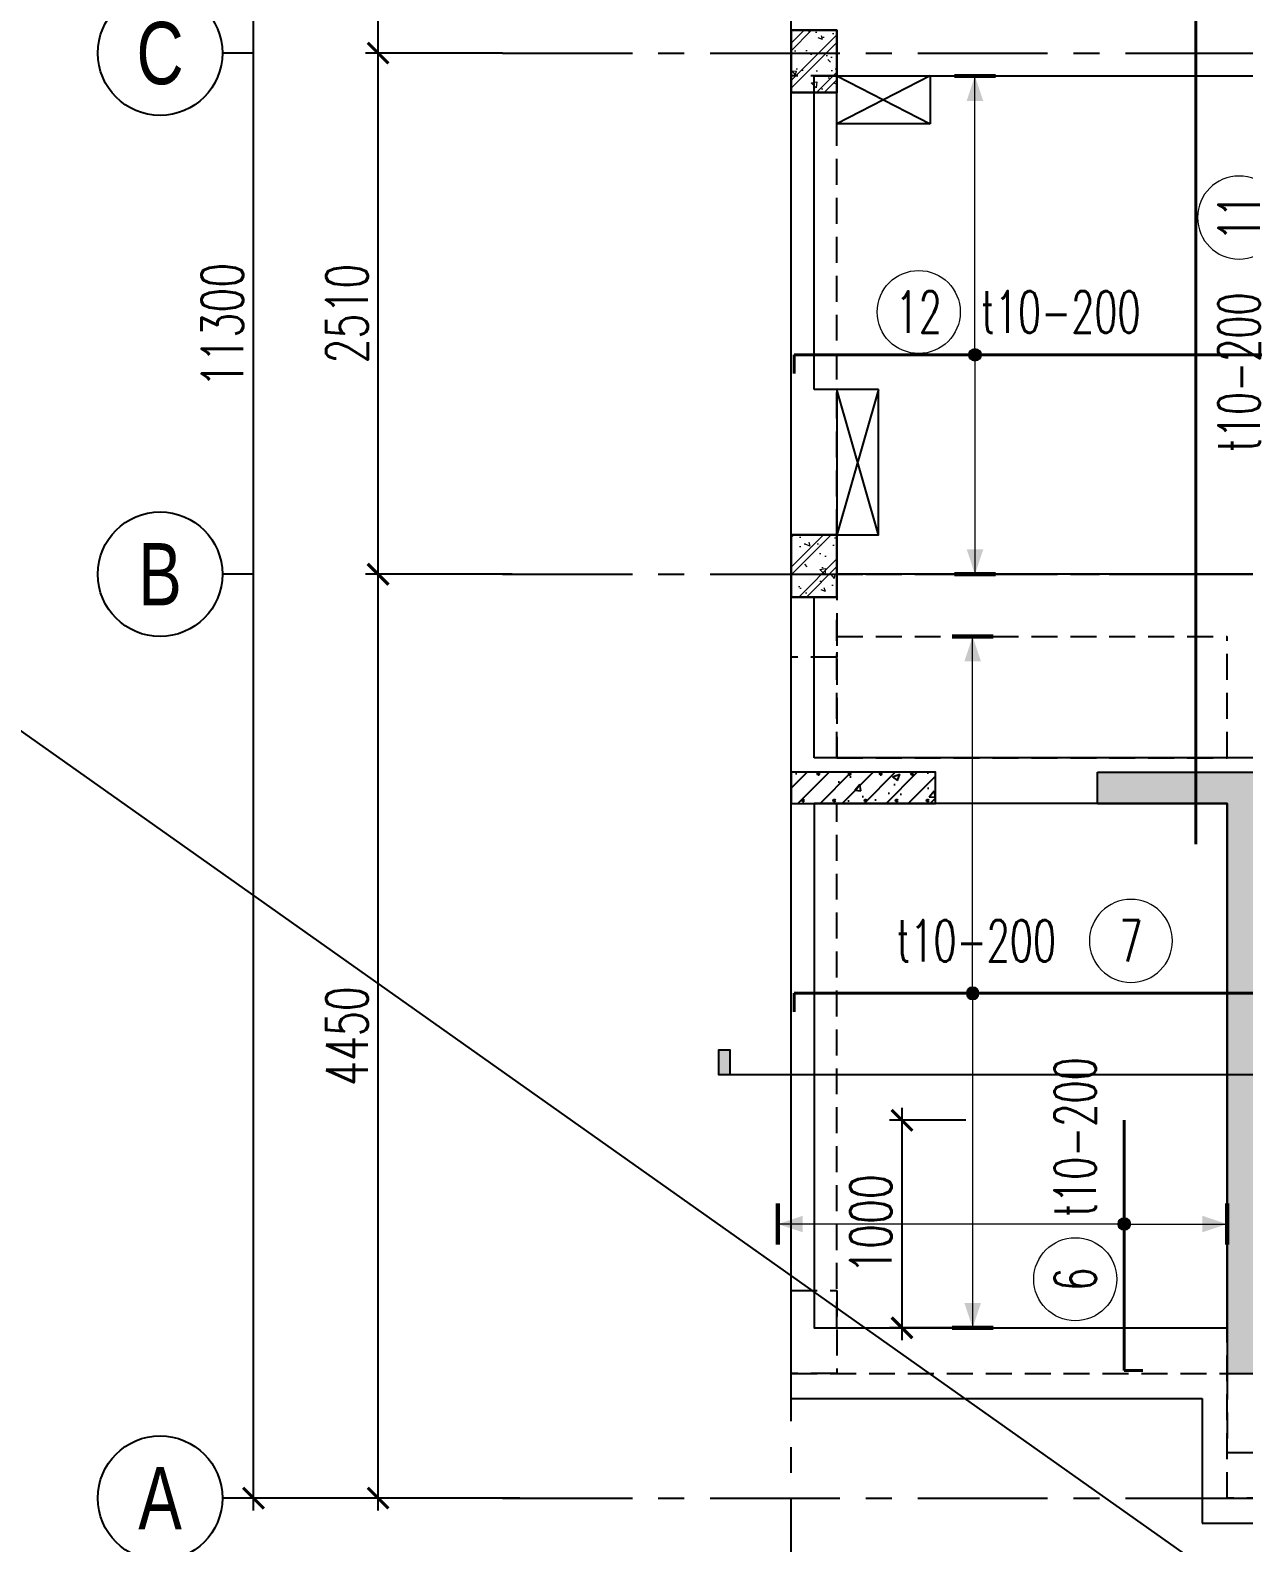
# Model space of a CAD drawing. Header units: millimetres. Extents: x -529861 to -223882, y -171969 to 61504.
# Drawn here: x -386653 to -380808, y -56440 to -49155 of the extents above; entities that cross this region are included whole.
import ezdxf
from ezdxf.enums import TextEntityAlignment as Align

# ---------------------------------------------------------------- set-up
doc = ezdxf.new("R2010")
doc.units = ezdxf.units.MM
doc.header["$LTSCALE"] = 5000
for name, pattern in [('ACAD_ISO07W100', [3, 0, -3]), ('CENTER', [2, 1.25, -0.25, 0.25, -0.25]), ('CONTINU', [0]), ('HIDDEN', [0.375, 0.25, -0.125]), ('HIDDEN2', [0.1875, 0.125, -0.0625])]:
    doc.linetypes.add(name, pattern=pattern)
doc.layers.get('Defpoints').update_dxf_attribs({"color": 143})
for name, color, linetype, lineweight in [('06- General text', 2, 'Continuous', 25), ('07- Note- Hidden', 6, 'HIDDEN2', 25), ('08- Note', 6, 'Continuous', 25), ('kata_dim', 8, 'Continuous', 15), ('KC-COT-HATCH', 13, 'Continuous', 15), ('KC-COT-NETCAT', 2, 'Continuous', 30), ('S-hatch', 8, 'Continuous', 5), ('S-text', 2, 'Continuous', 20), ('S-Thep', 3, 'Continuous', 40), ('S-Thep duoi', 3, 'HIDDEN2', 40)]:
    doc.layers.add(name, color=color, linetype=linetype, lineweight=lineweight)
for name, color, linetype in [('KC ICC-COTVACH', 3, 'Continuous'), ('KCS_AXIS', 18, 'CENTER'), ('KCS_BORDER', 3, 'Continuous'), ('KCS_CHI', 1, 'Continuous'), ('KCS_DIM', 1, 'Continuous'), ('KCS_HIDDEN', 8, 'HIDDEN'), ('KCS_SSD', 146, 'Continuous'), ('KCS_TEXT', 2, 'Continuous')]:
    doc.layers.add(name, color=color, linetype=linetype)
doc.layers.add('KCS_Plotter', color=11, linetype='Continuous', plot=False)
doc.styles.add('Brief text', font='')
doc.styles.add('General text 1', font='')
doc.styles.add('s-text', font='vnsimli.shx', dxfattribs={"width": 0.7})
doc.styles.add('style1', font='arial.ttf', dxfattribs={"width": 0.75})
doc.styles.add('vnsimpli', font='vnsimli.shx', dxfattribs={"width": 0.65})
doc.styles.get('Brief text').set_extended_font_data('.VnHelvetInsH', bold=True)
doc.styles.get('General text 1').set_extended_font_data('.VnAvantH')
doc.dimstyles.new('1-100s', dxfattribs={"dimtxt": 200, "dimasz": 100, "dimexe": 60, "dimexo": 0, "dimgap": 50, "dimtad": 1, "dimdec": 0, "dimzin": 0, "dimdsep": 46, "dimtxsty": 's-text', "dimblk1": 'ARCHTICK', "dimblk2": 'ARCHTICK', "dimsah": 1, "dimcen": 80, "dimdle": 60, "dimclrd": 9, "dimclre": 9, "dimclrt": 2, "dimadec": 0, "dimazin": 0, "dimtfac": 0.0001, "dimtdec": 0, "dimtix": 1, "dimtmove": 1, "dimatfit": 3, "dimldrblk": 'ARCHTICK', "dimfxl": 200, "dimtolj": 1, "dimtzin": 0, "dimarcsym": 0})
pattern_1 = [(0, (-77309.26324469509, -28838.33051048044), (0, 259.8076212), [6.25, -143.75]), (0, (-77309.26324469509, -28827.50519293044), (0, 259.8076212), [6.25, -143.75]), (120, (-77309.26324469509, -28838.33051048044), (-225.0000000560045, -129.9038105999999), [6.249999999999947, -143.7499999999983]), (120, (-77299.88824469509, -28832.91785168044), (-225.0000000560045, -129.9038105999999), [6.249999999999947, -143.7499999999983]), (0, (-77234.26324469509, -28708.42669988044), (0, 259.8076212), [6.25, -143.75]), (0, (-77234.26324469509, -28697.60138233044), (0, 259.8076212), [6.25, -143.75]), (120, (-77234.26324469509, -28708.42669988044), (-225.0000000560045, -129.9038105999999), [6.249999999999947, -143.7499999999983]), (120, (-77224.88824469509, -28703.01404108044), (-225.0000000560045, -129.9038105999999), [6.249999999999947, -143.7499999999983]), (59.99999999999999, (-77303.01324469509, -28838.33051048044), (-225.0000000560045, 129.9038106), [6.25, -143.75]), (59.99999999999999, (-77312.38824469509, -28832.91785168044), (-225.0000000560045, 129.9038106), [6.25, -143.75]), (59.99999999999999, (-77228.01324469509, -28968.23432108044), (-225.0000000560045, 129.9038106), [6.25, -143.75]), (59.99999999999999, (-77237.38824469509, -28962.82166228044), (-225.0000000560045, 129.9038106), [6.25, -143.75]), (45, (-77309.26324469509, -28838.33051048044), (-53.03300858899107, 53.03300858899107), []), (49.99999999999999, (-77309.26324469509, -28838.33051048044), (358.6300913003767, -31.37606749129755), [37.5, -412.5]), (355, (-77309.26324469509, -28838.33051048044), (-69.3756668065, 376.0960668500059), [30, -330]), (100.4514, (-77279.37740469509, -28840.94518048044), (289.2546908570108, 344.7197710304768), [31.870095, -350.571056]), (46.18420000000002, (-77309.26324469509, -28738.33051048044), (533.6205243128222, -82.75950716450905), [56.24999999999999, -618.7499999999998]), (96.6356, (-77264.79487219505, -28745.22716398044), (467.3313527743517, 487.0589354502209), [47.805144, -525.8565]), (351.1842, (-77309.26324469509, -28738.33051048044), (467.3309725668136, 487.0593004626623), [45, -495]), (21, (-77259.26324469509, -28763.33051048044), (298.4535260592309, -201.3094453326694), [37.5, -412.5]), (326.0000000000001, (-77259.26324469509, -28763.33051048044), (121.6576659607909, 362.5750225234265), [30, -330]), (71.4514, (-77234.39212819509, -28780.10631348044), (420.111314290745, 161.2652483549762), [31.870095, -350.571056]), (37.50000000000001, (-77309.26324469509, -28838.33051048044), (6.079927658645334, 166.4469269156558), [0, -326, 0, -335, 0, -331.25]), (7.499999999999999, (-77309.26324469509, -28838.33051048044), (131.5347687210743, 197.2058559411801), [0, -191, 0, -318.5, 0, -126.25]), (327.5, (-77420.76324469509, -28838.33051048044), (266.9112180862045, -11.27743586718988), [0, -125, 0, -390, 0, -517.5]), (317.5, (-77470.76324469509, -28838.33051048044), (291.5930846711931, 50.05249116615887), [0, -162.5, 0, -259, 0, -367.5])]

# ---------------------------------------------------------------- blocks, each defined once
blk = doc.blocks.new('_ArchTick')
at = {"color": 0, "linetype": 'ByBlock', "const_width": 0.15}
blk.add_lwpolyline([(-0.5, -0.5), (0.5, 0.5)], dxfattribs=at)
blk = doc.blocks.new('*D1160')
at = {"layer": 'Defpoints', "color": 0, "ltscale": 1500, "transparency": 16777216}
for p in [(-32095.34346586403, -41687.54595751595), (-31448.97804727098, -41687.54595751595), (-31412.17275958155, -46137.54595751592)]:
    blk.add_point(p, dxfattribs=at)
at = {"layer": 'KCS_DIM', "color": 9, "lineweight": -2, "ltscale": 1500, "transparency": 16777216}
for p, q in [((-32095.34346586403, -46197.54595751592), (-32095.34346586403, -41627.54595751595)), ((-31448.97804727098, -41687.54595751595), (-32155.34346586403, -41687.54595751595)), ((-31412.17275958155, -46137.54595751592), (-32155.34346586403, -46137.54595751592))]:
    blk.add_line(p, q, dxfattribs=at)
at = {"layer": 'KCS_DIM', "color": 9, "lineweight": -2, "ltscale": 1500, "transparency": 16777216, "xscale": 100, "yscale": 100, "zscale": 100}
for p, rotation in [((-32095.34346586403, -41687.54595751595), 90), ((-32095.34346586403, -46137.54595751592), 270)]:
    blk.add_blockref('_ArchTick', p, dxfattribs=dict(at, rotation=rotation))
at = {"layer": 'KCS_DIM', "color": 2, "ltscale": 1500, "transparency": 16777216, "insert": (-32245.34346586404, -43912.54595751592), "char_height": 200, "attachment_point": 5, "rotation": 90, "style": 's-text'}
blk.add_mtext('\\A1;4450', dxfattribs=at)
blk = doc.blocks.new('*D1161')
at = {"layer": 'Defpoints', "color": 0, "ltscale": 1500, "transparency": 16777216}
for p in [(-32095.34346586403, -39177.54595755621), (-31495.34346586293, -39177.54595755621), (-31448.97804727098, -41687.54595751595)]:
    blk.add_point(p, dxfattribs=at)
at = {"layer": 'KCS_DIM', "color": 9, "lineweight": -2, "ltscale": 1500, "transparency": 16777216}
for p, q in [((-32095.34346586403, -41747.54595751595), (-32095.34346586403, -39117.54595755621)), ((-31495.34346586293, -39177.54595755621), (-32155.34346586403, -39177.54595755621)), ((-31448.97804727098, -41687.54595751595), (-32155.34346586403, -41687.54595751595))]:
    blk.add_line(p, q, dxfattribs=at)
at = {"layer": 'KCS_DIM', "color": 9, "lineweight": -2, "ltscale": 1500, "transparency": 16777216, "xscale": 100, "yscale": 100, "zscale": 100}
for p, rotation in [((-32095.34346586403, -39177.54595755621), 90), ((-32095.34346586403, -41687.54595751595), 270)]:
    blk.add_blockref('_ArchTick', p, dxfattribs=dict(at, rotation=rotation))
at = {"layer": 'KCS_DIM', "color": 2, "ltscale": 1500, "transparency": 16777216, "insert": (-32245.34346586404, -40432.54595753607), "char_height": 200, "attachment_point": 5, "rotation": 90, "style": 's-text'}
blk.add_mtext('\\A1;2510', dxfattribs=at)
blk = doc.blocks.new('*D1162')
at = {"layer": 'Defpoints', "color": 0, "ltscale": 1500, "transparency": 16777216}
for p in [(-32095.34346586403, -34837.5459575159), (-31345.75874680614, -34837.5459575159), (-31495.34346586293, -39177.54595755621)]:
    blk.add_point(p, dxfattribs=at)
at = {"layer": 'KCS_DIM', "color": 9, "lineweight": -2, "ltscale": 1500, "transparency": 16777216}
for p, q in [((-32095.34346586403, -39237.54595755621), (-32095.34346586403, -34777.5459575159)), ((-31345.75874680614, -34837.5459575159), (-32155.34346586403, -34837.5459575159)), ((-31495.34346586293, -39177.54595755621), (-32155.34346586403, -39177.54595755621))]:
    blk.add_line(p, q, dxfattribs=at)
at = {"layer": 'KCS_DIM', "color": 9, "lineweight": -2, "ltscale": 1500, "transparency": 16777216, "xscale": 100, "yscale": 100, "zscale": 100}
for p, rotation in [((-32095.34346586403, -34837.5459575159), 90), ((-32095.34346586403, -39177.54595755621), 270)]:
    blk.add_blockref('_ArchTick', p, dxfattribs=dict(at, rotation=rotation))
at = {"layer": 'KCS_DIM', "color": 2, "ltscale": 1500, "transparency": 16777216, "insert": (-32245.34346586404, -37007.54595753604), "char_height": 200, "attachment_point": 5, "rotation": 90, "style": 's-text'}
blk.add_mtext('\\A1;4340', dxfattribs=at)
blk = doc.blocks.new('*D1163')
at = {"layer": 'Defpoints', "color": 0, "ltscale": 1500, "transparency": 16777216}
for p in [(-32695.34346586415, -34837.54595759655), (-31495.34346586293, -34837.54595759655), (-31495.34346586293, -46137.54595755624)]:
    blk.add_point(p, dxfattribs=at)
at = {"layer": 'KCS_DIM', "color": 9, "lineweight": -2, "ltscale": 1500, "transparency": 16777216}
for p, q in [((-32695.34346586415, -46197.54595755624), (-32695.34346586415, -34777.54595759655)), ((-31495.34346586293, -34837.54595759655), (-32755.34346586415, -34837.54595759655)), ((-31495.34346586293, -46137.54595755624), (-32755.34346586415, -46137.54595755624))]:
    blk.add_line(p, q, dxfattribs=at)
at = {"layer": 'KCS_DIM', "color": 9, "lineweight": -2, "ltscale": 1500, "transparency": 16777216, "xscale": 100, "yscale": 100, "zscale": 100}
for p, rotation in [((-32695.34346586415, -34837.54595759655), 90), ((-32695.34346586415, -46137.54595755624), 270)]:
    blk.add_blockref('_ArchTick', p, dxfattribs=dict(at, rotation=rotation))
at = {"layer": 'KCS_DIM', "color": 2, "ltscale": 1500, "transparency": 16777216, "insert": (-32845.34346586415, -40487.54595757638), "char_height": 200, "attachment_point": 5, "rotation": 90, "style": 's-text'}
blk.add_mtext('\\A1;11300', dxfattribs=at)
blk = doc.blocks.new('*U482')
at = {"layer": 'KC-COT-HATCH'}
h = blk.add_hatch(dxfattribs=at)
h.set_pattern_fill('CHAU-02', color=256, scale=30, pattern_type=2)
h.set_pattern_definition([(49.99999999999999, (-758.4432547455837, -516.9000352710326), (215.178054780226, -18.82564049477853), [22.5, -247.5]), (355, (-758.4432547455837, -516.9000352710326), (-41.6254000839, 225.6576401100035), [18, -198]), (100.4514, (-740.5117507455836, -518.4688372710326), (173.5528145142065, 206.8318626182861), [19.122057, -210.3426336]), (46.18420000000001, (-758.4432547455837, -456.9000352710326), (320.1723145876933, -49.65570429870542), [33.75, -371.25]), (96.6356, (-731.7622312455836, -461.0380273710326), (280.398811664611, 292.2353612701325), [28.6830864, -315.5139]), (351.1842, (-758.4432547455837, -456.9000352710326), (280.3985835400882, 292.2355802775974), [27, -297]), (21, (-728.4432547455837, -471.9000352710326), (179.0721156355385, -120.7856671996016), [22.5, -247.5]), (226, (-728.4432547455837, -471.9000352710326), (201.5646367418057, -109.6619427481773), [17.99999999999998, -197.9999999999998]), (71.4514, (-713.5205848455837, -481.9655170710327), (252.066788574447, 96.75914901298572), [19.122057, -210.3426336]), (67.5, (-758.4432547455837, -516.9000352710326), (-46.77485499136161, 88.31233855207942), [0, -195.6, 0, -201, 0, -198.75]), (4.500000000000004, (-758.4432547455837, -516.9000352710326), (85.00527716362008, 114.0309565615238), [0, -114.6, 0, -191.1, 0, -75.75]), (327.5, (-825.3432547455836, -516.9000352710326), (160.1467308517227, -6.766461520313927), [0, -75, 0, -234, 0, -310.5]), (317.5, (-855.3432547455836, -516.9000352710326), (174.9558508027159, 30.03149469969532), [0, -97.5, 0, -155.4, 0, -220.5]), (315, (-758.4432547455837, -516.9000352710326), (90.15611460128481, 90.15611460128481), []), (315, (-758.4432547455837, -480.1500352710326), (90.15611460128481, 90.15611460128481), [])])
h.paths.add_polyline_path([(-110.0000000000001, 150.0000000000001), (-110.0000000000001, -149.9999999999999), (109.9999999999999, -149.9999999999999), (109.9999999999999, 150.0000000000001)])
at = {"layer": 'KC-COT-NETCAT'}
blk.add_lwpolyline([(-110.0000000000001, -149.9999999999999), (109.9999999999999, -149.9999999999999), (109.9999999999999, 150.0000000000001), (-110.0000000000001, 150.0000000000001)], close=True, dxfattribs=at)
blk = doc.blocks.new('*U621')
h = blk.add_hatch(color=6)
edge = h.paths.add_edge_path()
edge.add_arc((-5.568690131851681, -3.036794885973715e-15), 0.3, 0, 360)
for p, q in [((30.00000000054483, 0), (40.00000000054482, 0)), ((-9.5, -4.440892098500626e-16), (-9.499999999999972, -4.440892098500626e-16))]:
    blk.add_line(p, q)
at = {"layer": 'kata_dim', "ltscale": 0.05}
for points in [[(-6.568690131851681, 17.29365485147256, 0.2, 0.2, 0), (-4.568690131851682, 17.29365485147256, 0, 0, 0)], [(-6.568690131851681, -19.80634514890757, 0.2, 0.2, 0), (-4.568690131851682, -19.80634514890757, 0, 0, 0)]]:
    blk.add_lwpolyline(points, format="xyseb", dxfattribs=at)
at = {"layer": 'kata_dim', "color": 6}
blk.add_circle((-5.568690131851681, -3.036794885973715e-15), 0.3, dxfattribs=at)
at = {"layer": 'kata_dim'}
blk.add_circle((9.820539715959141, -2.080078630017532), 2, dxfattribs=at)
at = {"layer": 'kata_dim', "linetype": 'ACAD_ISO07W100', "ltscale": 0.05}
for points in [[(-5.968690131851658, 16.09365485147257), (-5.568690131851681, 17.29365485147256), (-5.168690131851704, 16.09365485147257)], [(-5.968690131851658, -18.60634514890758), (-5.568690131851681, -19.80634514890757), (-5.168690131851704, -18.60634514890758)]]:
    blk.add_solid(points, dxfattribs=at)
at = {"layer": 'S-hatch', "ltscale": 40}
for q in [(-5.568690131851681, 17.29365485147256), (-5.568690131851681, -19.80634514890757)]:
    blk.add_line((-5.568690131851681, -3.036794885973715e-15), q, dxfattribs=at)
at = {"layer": 'S-Thep duoi', "linetype": 'CONTINU'}
for p, q in [((0, 0), (-9.5, 0)), ((-9.5, 0), (-9.5, -4.440892098500626e-16)), ((0, 0), (30.00000000054483, 0)), ((30.00000000054483, 0), (30.00000000054483, 0))]:
    blk.add_line(p, q, dxfattribs=at)
at = {"layer": 'S-text', "style": 'vnsimpli', "width": 0.65}
blk.add_attdef('KHT', text='', height=2, dxfattribs=at).set_placement((9.820539715959141, -2.080078630017532), align=Align.MIDDLE_CENTER)
blk.add_attdef('DKT', (12.82053971595914, -3.075483115514225), '', height=2, dxfattribs=at)
blk = doc.blocks.new('*U605')
h = blk.add_hatch(color=6)
edge = h.paths.add_edge_path()
edge.add_arc((-6.540690818918802, -1.367914908728668e-16), 0.3, 0, 360)
for p, q in [((-20.99998325011926, -4.440892098500626e-16), (-30.99998325011923, 2.220446049250313e-15)), ((2.050000000000001, -0.9), (2.049999999999986, -0.9))]:
    blk.add_line(p, q)
at = {"layer": 'kata_dim', "ltscale": 0.05}
for points in [[(-7.540690818918802, 17.1858062293335, 0.2, 0.2, 0), (-5.540690818918803, 17.1858062293335, 0, 0, 0)], [(-7.540690818918802, -16.11419377002755, 0.2, 0.2, 0), (-5.540690818918803, -16.11419377002755, 0, 0, 0)]]:
    blk.add_lwpolyline(points, format="xyseb", dxfattribs=at)
at = {"layer": 'kata_dim'}
blk.add_circle((-14.1665419310806, 2.523971743475014), 2, dxfattribs=at)
at = {"layer": 'kata_dim', "color": 6}
blk.add_circle((-6.540690818918802, -1.367914908728668e-16), 0.3, dxfattribs=at)
at = {"layer": 'kata_dim', "linetype": 'ACAD_ISO07W100', "ltscale": 0.05}
for points in [[(-6.940690818918779, 15.98580622933351), (-6.540690818918802, 17.1858062293335), (-6.140690818918825, 15.98580622933351)], [(-6.940690818918779, -14.91419377002756), (-6.540690818918802, -16.11419377002755), (-6.140690818918825, -14.91419377002756)]]:
    blk.add_solid(points, dxfattribs=at)
at = {"layer": 'S-hatch', "ltscale": 40}
for q in [(-6.540690818918802, 17.1858062293335), (-6.540690818918802, -16.11419377002755)]:
    blk.add_line((-6.540690818918802, -1.367914908728668e-16), q, dxfattribs=at)
at = {"layer": 'S-Thep duoi', "linetype": 'CONTINU'}
for p, q in [((0, 0), (-20.99998325011926, 0)), ((-20.99998325011926, 0), (-20.99998325011926, -4.440892098500626e-16)), ((0, 0), (2.050000000000001, 0)), ((2.050000000000001, 0), (2.050000000000001, -0.9))]:
    blk.add_line(p, q, dxfattribs=at)
at = {"layer": 'S-text', "style": 'vnsimpli', "width": 0.65}
blk.add_attdef('KHT', text='', height=2, dxfattribs=at).set_placement((-14.1665419310806, 2.523971743475014), align=Align.MIDDLE_CENTER)
blk.add_attdef('DKT', (-11.1665419310806, 1.528567257978322), '', height=2, dxfattribs=at)
blk = doc.blocks.new('*U585')
h = blk.add_hatch(color=6)
edge = h.paths.add_edge_path()
edge.add_arc((-30.4475394664012, -1.367914908728668e-16), 0.3, 0, 360)
for p, q in [((-39.15, -0.9000000000000005), (-39.14999999999997, -0.9000000000000005)), ((1.350000000000001, -0.9), (1.349999999999987, -0.9))]:
    blk.add_line(p, q)
at = {"layer": 'kata_dim', "ltscale": 0.05}
for points in [[(-31.4475394664012, 13.43665099741625, 0.2, 0.2, 0), (-29.4475394664012, 13.43665099741625, 0, 0, 0)], [(-31.4475394664012, -10.5633490031286, 0.2, 0.2, 0), (-29.4475394664012, -10.5633490031286, 0, 0, 0)]]:
    blk.add_lwpolyline(points, format="xyseb", dxfattribs=at)
at = {"layer": 'kata_dim'}
blk.add_circle((-33.15720362255639, 2.065818190198662), 2, dxfattribs=at)
at = {"layer": 'kata_dim', "color": 6}
blk.add_circle((-30.4475394664012, -1.367914908728668e-16), 0.3, dxfattribs=at)
at = {"layer": 'kata_dim', "linetype": 'ACAD_ISO07W100', "ltscale": 0.05}
for points in [[(-30.84753946640118, 12.23665099741626), (-30.4475394664012, 13.43665099741625), (-30.04753946640123, 12.23665099741626)], [(-30.84753946640118, -9.36334900312861), (-30.4475394664012, -10.5633490031286), (-30.04753946640123, -9.36334900312861)]]:
    blk.add_solid(points, dxfattribs=at)
at = {"layer": 'S-hatch', "ltscale": 40}
for q in [(-30.4475394664012, 13.43665099741625), (-30.4475394664012, -10.5633490031286)]:
    blk.add_line((-30.4475394664012, -1.367914908728668e-16), q, dxfattribs=at)
at = {"layer": 'S-Thep duoi', "linetype": 'CONTINU'}
for p, q in [((0, 0), (-39.15, 0)), ((-39.15, 0), (-39.15, -0.9000000000000005)), ((0, 0), (1.350000000000001, 0)), ((1.350000000000001, 0), (1.350000000000001, -0.9))]:
    blk.add_line(p, q, dxfattribs=at)
at = {"layer": 'S-text', "style": 'vnsimpli', "width": 0.65}
blk.add_attdef('KHT', text='', height=2, dxfattribs=at).set_placement((-33.15720362255639, 2.065818190198662), align=Align.MIDDLE_CENTER)
blk.add_attdef('DKT', (-30.15720362255639, 1.07041370470197), '', height=2, dxfattribs=at)
blk = doc.blocks.new('*U606')
h = blk.add_hatch(color=6)
edge = h.paths.add_edge_path()
edge.add_arc((4.999999999999936, -7.730236135777853e-15), 0.3, 0, 360)
for p, q in [((10, 0), (9.999999999999988, 0)), ((-2.049999999999999, -0.9000000000000005), (-2.049999999999971, -0.9000000000000005))]:
    blk.add_line(p, q)
at = {"layer": 'kata_dim', "ltscale": 0.05}
for points in [[(3.999999999999936, 16.68359861624047, 0.2, 0.2, 0), (5.999999999999935, 16.68359861624047, 0, 0, 0)], [(3.999999999999936, -4.955841510853495, 0.2, 0.2, 0), (5.999999999999935, -4.955841510853495, 0, 0, 0)]]:
    blk.add_lwpolyline(points, format="xyseb", dxfattribs=at)
at = {"layer": 'kata_dim'}
blk.add_circle((2.342437345217165, 2.358391084370695), 2, dxfattribs=at)
at = {"layer": 'kata_dim', "color": 6}
blk.add_circle((4.999999999999936, -7.730236135777853e-15), 0.3, dxfattribs=at)
at = {"layer": 'kata_dim', "linetype": 'ACAD_ISO07W100', "ltscale": 0.05}
for points in [[(4.599999999999959, 15.48359861624049), (4.999999999999936, 16.68359861624047), (5.399999999999913, 15.48359861624049)], [(4.599999999999959, -3.755841510853506), (4.999999999999936, -4.955841510853495), (5.399999999999913, -3.755841510853506)]]:
    blk.add_solid(points, dxfattribs=at)
at = {"layer": 'S-hatch', "ltscale": 40}
for q in [(4.999999999999936, 16.68359861624047), (4.999999999999936, -4.955841510853495)]:
    blk.add_line((4.999999999999936, -7.730236135777853e-15), q, dxfattribs=at)
at = {"layer": 'S-Thep duoi', "linetype": 'CONTINU'}
for p, q in [((0, 0), (-2.049999999999999, 0)), ((-2.049999999999999, 0), (-2.049999999999999, -0.9000000000000005)), ((0, 0), (10, 0)), ((10, 0), (10, 0))]:
    blk.add_line(p, q, dxfattribs=at)
at = {"layer": 'S-text', "style": 'vnsimpli', "width": 0.65}
blk.add_attdef('KHT', text='', height=2, dxfattribs=at).set_placement((2.342437345217165, 2.358391084370695), align=Align.MIDDLE_CENTER)
blk.add_attdef('DKT', (5.342437345217165, 1.362986598874002), '', height=2, dxfattribs=at)
blk = doc.blocks.new('*D617')
at = {"layer": 'Defpoints', "color": 0, "ltscale": 1500, "transparency": 16777216}
for p in [(-382454.1713725259, -54404.79509780571), (-382146.389865805, -54404.79509780571), (-382146.389865805, -55404.79509780572)]:
    blk.add_point(p, dxfattribs=at)
at = {"layer": 'KCS_DIM', "color": 9, "lineweight": -2, "ltscale": 1500, "transparency": 16777216}
for p, q in [((-382454.1713725259, -55464.79509780572), (-382454.1713725259, -54344.79509780571)), ((-382146.389865805, -54404.79509780571), (-382514.1713725259, -54404.79509780571)), ((-382146.389865805, -55404.79509780572), (-382514.1713725259, -55404.79509780572))]:
    blk.add_line(p, q, dxfattribs=at)
at = {"layer": 'KCS_DIM', "color": 9, "lineweight": -2, "ltscale": 1500, "transparency": 16777216, "xscale": 100, "yscale": 100, "zscale": 100}
for p, rotation in [((-382454.1713725259, -54404.79509780571), 90), ((-382454.1713725259, -55404.79509780572), 270)]:
    blk.add_blockref('_ArchTick', p, dxfattribs=dict(at, rotation=rotation))
at = {"layer": 'KCS_DIM', "color": 2, "ltscale": 1500, "transparency": 16777216, "insert": (-382604.1713725258, -54904.79509780559), "char_height": 200, "attachment_point": 5, "rotation": 90, "style": 's-text'}
blk.add_mtext('\\A1;1000', dxfattribs=at)
blk = doc.blocks.new('*U518')
at = {"layer": '08- Note'}
h = blk.add_hatch(color=256, dxfattribs=at)
h.paths.add_polyline_path([(-1.132733042304449e-11, 8.485281374385071), (-4.24264068712544, 4.242640687251673, -0.1989123673796904), (-3.736635265943098e-12, 6.000000000144613, -0.1989123673796165), (4.242640687123775, 4.242640687269822)])
h.paths.add_polyline_path([(-8.485281374249215, 1.091807175618593e-10), (-5.999999999999092, 1.144976759645284e-10, -0.1989123673800045), (-4.242640687126008, 4.242640687251673)])
h.paths.add_polyline_path([(4.242640687123775, 4.242640687269822, -0.1989123673800453), (6.000000000017284, 1.401608405318731e-10), (8.485281374266268, 1.466146673117584e-10)])
blk.add_hatch(color=256, dxfattribs=at).paths.add_polyline_path([(153.3842848624538, 1.447716279999936e-10), (154.4579091542326, 1.447663956502102e-10), (154.4579091542326, 2.400000000176193), (153.3842848624538, 2.400000000176198)])
at = {"ltscale": 500}
blk.add_line((6.000000000021831, 1.454899110500739e-10), (154.4579091542326, 1.447663956502104e-10), dxfattribs=at)
at = {"layer": '08- Note'}
blk.add_line((-6.000000000021828, 0), (6.000000000021828, 0), dxfattribs=at)
blk.add_lwpolyline([(-5.999999999999092, 1.144976759645284e-10), (-8.485281374248647, 1.091807175618594e-10), (-1.132733042304454e-11, 8.485281374386208), (8.485281374266837, 1.454777989345422e-10), (6.000000000017284, 1.401608405318731e-10)], dxfattribs=at)
blk.add_lwpolyline([(153.3842848624538, 1.447716279999936e-10), (154.4579091542326, 1.447663956502102e-10), (154.4579091542326, 2.400000000176193), (153.3842848624538, 2.400000000176198)], close=True, dxfattribs=at)
blk.add_circle((0, 0), 6.000000000008123, dxfattribs=at)
at = {"layer": '06- General text', "style": 'Brief text', "width": 0.8}
blk.add_attdef('VIEW-NUMBER', text='', height=4, dxfattribs=at).set_placement((0, 0), align=Align.BOTTOM_CENTER)
at = {"layer": '06- General text', "style": 'General text 1', "width": 0.8}
blk.add_attdef('SHEET-NUMBER', text='', height=2.5, dxfattribs=at).set_placement((0, -0.8735977943960904), align=Align.TOP_CENTER)
blk = doc.blocks.new('2-LUOI TRUC')
at = {"layer": 'KCS_AXIS', "ltscale": 0.1}
for p, q in [((-30105.34346586303, -46766.54382074761), (-30105.34346586303, -33447.5459575562)), ((-31495.34346586291, -39177.5459575562), (-22215.34346586291, -39177.5459575562)), ((-31495.34346586291, -41687.54595751593), (-22215.34346586291, -41687.54595751593)), ((-31495.34346586291, -46137.54595751589), (-22215.34346586291, -46137.54595751589))]:
    blk.add_line(p, q, dxfattribs=at)
at = {"layer": 'KCS_CHI', "ltscale": 1500}
for p, q in [((-32695.34346586291, -39177.5459575562), (-32845.34346586291, -39177.5459575562)), ((-32695.34346586291, -41687.54595751593), (-32845.34346586291, -41687.54595751593)), ((-32695.34346586291, -46137.54595751589), (-32845.34346586291, -46137.54595751589))]:
    blk.add_line(p, q, dxfattribs=at)
for centre in [(-33145.34346586291, -39177.5459575562), (-33145.34346586291, -41687.54595751593), (-33145.34346586291, -46137.54595751589)]:
    blk.add_circle(centre, 300, dxfattribs=at)
at = {"layer": 'KCS_TEXT', "color": 4, "ltscale": 1500, "style": 'style1', "width": 0.75}
for s, p in [('C', (-33145.34346586291, -39177.5459575562)), ('B', (-33145.34346586291, -41687.54595751593)), ('A', (-33145.34346586291, -46137.54595751589))]:
    blk.add_text(s, height=300, dxfattribs=at).set_placement(p, align=Align.MIDDLE_CENTER)
at = {"layer": 'KCS_DIM', "ltscale": 1500}
for base, p1, p2, picture, middle in [((-32695.34346586415, -34837.54595759655), (-31495.34346586291, -46137.54595755623), (-31495.34346586291, -34837.54595759654), '*D1163', (-32845.34346586415, -40487.54595757638)), ((-32095.34346586403, -34837.5459575159), (-31495.34346586291, -39177.5459575562), (-31345.75874680612, -34837.54595751589), '*D1162', (-32245.34346586404, -37007.54595753604)), ((-32095.34346586403, -39177.54595755621), (-31448.97804727097, -41687.54595751593), (-31495.34346586291, -39177.5459575562), '*D1161', (-32245.34346586404, -40432.54595753607)), ((-32095.34346586403, -41687.54595751595), (-31412.17275958153, -46137.5459575159), (-31448.97804727097, -41687.54595751593), '*D1160', (-32245.34346586404, -43912.54595751592))]:
    dim = blk.add_linear_dim(base=base, p1=p1, p2=p2, angle=90, dimstyle='1-100s', dxfattribs=at)
    dim.commit()
    dim.dimension.update_dxf_attribs({"geometry": picture, "text_midpoint": middle})
blk = doc.blocks.new('2-MBC TUM')
at = {"layer": 'KC ICC-COTVACH', "xscale": -1, "rotation": 180}
for p in [(-0.000968900800216943, 6809.999999999985), (3.847526386380196e-08, 4379.999999999992)]:
    blk.add_blockref('*U482', p, dxfattribs=at)
at = {"layer": 'KCS_AXIS'}
blk.add_blockref('2-LUOI TRUC', (29995.34346586291, 46027.5459575562), dxfattribs=at)
blk = doc.blocks.new('2-MBKC TUM')
at = {"layer": 'KCS_BORDER', "ltscale": 1500, "true_color": 0x737373, "transparency": 33554687}
h = blk.add_hatch(dxfattribs=at)
h.set_pattern_fill('BETONG', color=8, scale=50, pattern_type=2)
h.set_pattern_definition(pattern_1)
h.paths.add_polyline_path([(-4393.241404193745, -63988.81110388221), (-4393.241404193745, -64138.81110388221), (-3918.24378909677, -64138.8111038822), (-3918.24378909677, -63988.8111038822)])
h.paths.add_polyline_path([(-4393.241404193745, -63988.81110388221), (-4613.241404193453, -63988.81110388221), (-4613.241397509119, -64138.81110388221), (-4393.241404193745, -64138.81110388221)])
h = blk.add_hatch(dxfattribs=at)
h.set_pattern_fill('BETONG', color=8, scale=50, pattern_type=2)
h.set_pattern_definition(pattern_1)
h.paths.add_polyline_path([(-2513.243079196021, -63988.81110388221), (-3138.243789096712, -63988.8111038822), (-3138.243789096712, -64138.8111038822), (-2513.243079198932, -64138.81110388221)])
h.paths.add_polyline_path([(-2363.241348042444, -63988.81110388221), (-2513.243079196021, -63988.81110388221), (-2513.243079198932, -64138.81110388221), (-2513.241348042444, -64138.81110388221), (-2513.241348042444, -66884.61110392243), (-2293.243079181993, -66884.61110392243), (-2293.243079181993, -66734.61110392243), (-2363.241348042444, -66734.61110392243)])
h.paths.add_polyline_path([(-728.2414153915015, -66734.61110392243), (-2293.243079181993, -66734.61110392243), (-2293.243079181993, -66884.61110392243), (-728.2414153915015, -66884.61110392243)])
h.paths.add_polyline_path([(1666.758595806081, -66734.61110392243), (701.758619921864, -66734.61110392239), (701.758619921864, -66884.61110392239), (1666.758595806081, -66884.61110392243)])
h.paths.add_polyline_path([(1886.75859580643, -66734.61110392243), (1666.758595806081, -66734.61110392243), (1666.758595806081, -66884.61110392243), (1886.75859580643, -66884.61110392243)])
at = {"layer": 'KCS_BORDER', "ltscale": 1500}
for p, q in [((-4613.241404193745, -67004.61110388217), (-4613.241404193745, -56064.61110392251)), ((-4503.241404193745, -62144.61110388219), (-4503.242373094487, -60634.61110392257)), ((-4503.241404193686, -60634.61110392257), (-2003.24140421499, -60634.61110392261)), ((-4393.241404150613, -62144.6111038822), (-4503.241404193745, -62144.61110388219)), ((-2003.24140421499, -63034.61110396286), (-4393.241404193628, -63034.61110388221)), ((-4503.241404193803, -63918.8111038822), (-4503.241404193803, -63144.61110392251)), ((-3138.243789096712, -64138.8111038822), (-3138.243789096712, -63988.8111038822)), ((-2513.243079181993, -66664.61110388639), (-2513.243079181993, -64138.81110388222)), ((-4393.241404193745, -66664.61110388639), (-2513.243079181993, -66664.61110388639)), ((-4613.241404193745, -67004.61110388217), (-2633.241365774418, -67004.61110392014)), ((-2633.241365774418, -67004.61110392014), (-2633.24145443429, -67604.61110396282)), ((-2633.24145443429, -67604.61110396282), (1886.758595806081, -67604.61110396282))]:
    blk.add_line(p, q, dxfattribs=at)
at = {"layer": 'KCS_BORDER', "linetype": 'ByBlock', "ltscale": 1500}
blk.add_line((-2003.241404194385, -63918.8111038822), (-4503.241404193803, -63918.8111038822), dxfattribs=at)
for points in [[(-3943.241404193977, -60864.61110388517), (-4393.242373094487, -60864.61110388506), (-4393.242373094487, -60634.61110392257), (-3943.241404193977, -60634.61110392268)], [(-4193.241404232103, -62144.6111038822), (-4393.241404150613, -62144.6111038822), (-4393.241404150613, -62844.61110392251), (-4193.241404232103, -62844.61110392251)], [(-2513.243079247361, -64138.81110388221), (-4503.241404193745, -64138.81110388221), (-4503.241404193745, -66664.61110388639), (-2513.243079247361, -66664.61110388639)]]:
    blk.add_lwpolyline(points, close=True, dxfattribs=at)
at = {"layer": 'KCS_BORDER', "ltscale": 1500}
for points in [[(-4613.241404193453, -64138.81110388221), (-3918.24378909677, -64138.8111038822), (-3918.24378909677, -63988.8111038822), (-4613.241404193453, -63988.81110388221), (-4613.241397509119, -64138.81110388221)], [(-3138.243789096712, -63988.8111038822), (-2363.241348042444, -63988.81110388221), (-2363.241348042444, -66734.61110392243), (1886.75859580643, -66734.61110392243)], [(-3138.243789096712, -64138.8111038822), (-2513.241348042444, -64138.81110388221), (-2513.241348042444, -66884.61110392243), (1886.75859580643, -66884.61110392243)]]:
    blk.add_lwpolyline(points, dxfattribs=at)
at = {"layer": 'KCS_HIDDEN', "ltscale": 0.1}
for p, q in [((-4393.24140423222, -60634.61110390835), (-2003.241404193279, -60634.61110390838)), ((-4393.241404193745, -63034.61110396283), (-4393.241404193745, -60634.61110390835)), ((-4393.241404193861, -63034.61110396284), (-2003.24140421499, -63034.61110396286)), ((-4393.241404193745, -63918.81110388221), (-4393.241404193745, -63254.61110396284)), ((-4393.241404193745, -63254.61110396283), (-4393.241404193745, -63918.81110388221)), ((-4393.241404193861, -63334.61110396284), (-2513.243079181993, -63334.61110396283)), ((-2513.243079181993, -63918.81110388221), (-2513.243079181993, -63334.61110396283)), ((-4393.241404193745, -63918.81110388221), (-2513.241348042444, -63918.81110388221)), ((-4393.241404193745, -66664.61110388639), (-4393.241404193745, -64138.81110388221)), ((-2513.241348042444, -64138.81110388221), (-4393.241404193745, -64138.81110388221)), ((-2513.243079181993, -67484.61110396282), (-2513.243079181993, -64138.81110388222)), ((-4393.241404193745, -66664.61110388639), (-2513.241404189612, -66664.61110392243)), ((-4613.241404193745, -66884.61110388217), (-2513.241404193861, -66884.61110392243)), ((-2513.241348042444, -66884.61110392243), (-2513.241404193686, -67264.61110396282)), ((-2513.243079181993, -67484.61110396282), (1886.758595806081, -67484.61110396282))]:
    blk.add_line(p, q, dxfattribs=at)
for points in [[(-4613.241404193512, -60234.61110390835), (-4393.241404231696, -60234.61110390835), (-4393.241404231696, -60634.61110390835), (-4613.241404193512, -60634.61110390835)], [(-4613.241404155211, -63034.61110396284), (-4393.241404193395, -63034.61110396284), (-4393.241404193395, -63434.61110396284), (-4613.241404155211, -63434.61110396284)], [(-4613.241404193745, -66484.61110388639), (-4393.241404193745, -66484.61110388639), (-4393.241404193745, -66884.61110388217), (-4613.241404193745, -66884.61110388217)], [(-2513.241404193686, -67264.61110396282), (-2293.241404193686, -67264.61110396282), (-2293.241404193686, -67484.61110388217), (-2513.241404193686, -67484.61110388217)]]:
    blk.add_lwpolyline(points, close=True, dxfattribs=at)
at = {"layer": 'KCS_SSD', "ltscale": 1500}
for p, q in [((-3943.241404193977, -60634.61110392269), (-4393.24140419357, -60864.61110388505)), ((-4393.24140419357, -60634.61110392257), (-3943.241404193977, -60864.61110388516)), ((-4193.241404232103, -62844.61110392251), (-4393.241404150613, -62144.6111038822)), ((-4193.241404232103, -62144.6111038822), (-4393.241404193745, -62844.61110392251))]:
    blk.add_line(p, q, dxfattribs=at)
at = {"layer": 'KCS_BORDER', "ltscale": 1500}
blk.add_blockref('2-MBC TUM', (-4503.241404193686, -67374.6111039225), dxfattribs=at)

msp = doc.modelspace()

# ---------------------------------------------------------------- linework, layer by layer
at = {"layer": 'KCS_Plotter', "linetype": 'ByBlock', "ltscale": 1500}
msp.add_line((-401566.7428041403, -42015.67960983274), (-369035.1178041403, -65020.18510225251), dxfattribs=at)

# ---------------------------------------------------------------- block references
at = {"layer": '07- Note- Hidden', "ltscale": 150}
ref = msp.add_blockref('*U518', (-375614.1293888345, -54185.99272953549), dxfattribs=dict(at, xscale=-50, yscale=50, zscale=50))
ref.add_attrib('VIEW-NUMBER', '3', dxfattribs={"layer": '06- General text', "height": 200, "style": 'Brief text', "width": 0.8}).set_placement((-375614.1293888345, -54185.99272953549), align=Align.BOTTOM_CENTER)
ref.add_attrib('SHEET-NUMBER', '----', dxfattribs={"layer": '06- General text', "height": 125, "style": 'General text 1', "width": 0.8}).set_placement((-375614.1293888345, -54229.67261925529), align=Align.TOP_CENTER)
at = {"layer": 'KCS_BORDER', "color": 8, "ltscale": 1500, "true_color": 0x737373, "transparency": 33554687}
msp.add_blockref('2-MBKC TUM', (-378374.8034619826, 11259.81600611674), dxfattribs=at)
at = {"layer": 'S-Thep'}
ref = msp.add_blockref('*U621', (-381038.6793810673, -49074.7950977916), dxfattribs=dict(at, xscale=-100, yscale=100, zscale=100, rotation=90))
ref.add_attrib('KHT', '11', dxfattribs={"layer": 'S-text', "height": 200, "rotation": 90, "style": 'vnsimpli', "width": 0.65}).set_placement((-380830.6715180655, -50056.84906938803), align=Align.MIDDLE_CENTER)
ref.add_attrib('DKT', 't10-200', (-380731.1310695158, -51186.37287891183), dxfattribs={"layer": 'S-text', "height": 200, "rotation": 90, "style": 'vnsimpli', "width": 0.65})
at = {"layer": 'S-Thep', "xscale": 100, "yscale": 100, "zscale": 100}
msp.add_blockref('*U585', (-379058.0448661765, -50718.46019753323), dxfattribs=at).add_auto_attribs({'KHT': '12', 'DKT': 't10-200'})
at = {"layer": 'S-Thep'}
ref = msp.add_blockref('*U605', (-382768.0448661767, -53793.37572077944), dxfattribs=dict(at, xscale=-100, yscale=100, zscale=100))
ref.add_attrib('KHT', '7', dxfattribs={"layer": 'S-text', "height": 200, "style": 'vnsimpli', "width": 0.65}).set_placement((-381351.3906730691, -53540.97854643193), align=Align.MIDDLE_CENTER)
ref.add_attrib('DKT', 't10-200', (-382480.9144825929, -53640.5189949816), dxfattribs={"layer": 'S-text', "height": 200, "style": 'vnsimpli', "width": 0.65})
at = {"layer": 'S-Thep', "xscale": 100, "yscale": 100, "zscale": 100, "rotation": 90.00000000000001}
msp.add_blockref('*U606', (-381383.6306922501, -55404.79509780568), dxfattribs=at).add_auto_attribs({'KHT': '6', 'DKT': 't10-200'})

# ---------------------------------------------------------------- dimensions: what is measured, and where the dimension line sits
at = {"layer": 'KCS_DIM', "ltscale": 1500}
dim = msp.add_linear_dim(base=(-382454.1713725259, -54404.79509780571), p1=(-382146.3898658049, -55404.79509780569), p2=(-382146.3898658049, -54404.79509780568), angle=90, dimstyle='1-100s', dxfattribs=at)
dim.commit()
dim.dimension.update_dxf_attribs({"geometry": '*D617', "text_midpoint": (-382604.1713725258, -54904.79509780559)})

doc.saveas('drawing.dxf')
